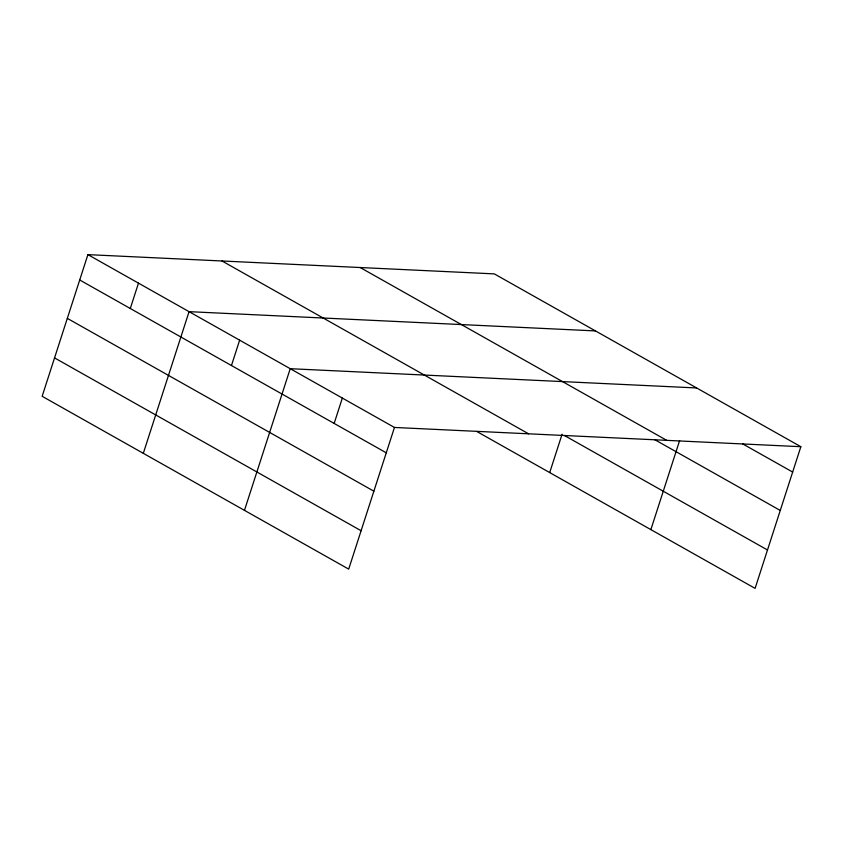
<?xml version="1.0" encoding="UTF-8"?>
<svg xmlns="http://www.w3.org/2000/svg" width="843" height="843" viewBox="0 0 843 843"><rect width="100%" height="100%" fill="white"/><g stroke="black" fill="none" stroke-linecap="round" stroke-linejoin="round"><path stroke-width="1.26" d="M800.85 446.706L494.304 273.88L87.904 254.628L42.15 396.294L348.696 569.12L394.461 427.454L800.85 446.706L755.096 588.372L476.643 431.395M130.296 308.496L138.484 283.143M143.31 453.323L189.064 311.657L595.464 330.92M231.456 365.535L239.644 340.172M244.47 510.352L290.224 368.697L696.624 387.949M334.155 423.428L342.342 398.075M549.71 472.575L562.102 434.198M650.87 529.615L679.637 440.541M742.809 443.955L792.662 472.059M360.193 267.526L666.739 440.352M654.684 439.646L780.26 510.447M564.346 435.462L767.488 549.984M222.015 260.982L528.561 433.808M87.904 254.628L394.461 427.454M79.716 279.981L386.263 452.807M67.324 318.369L373.87 491.184M54.542 357.906L361.099 530.732"/></g></svg>
